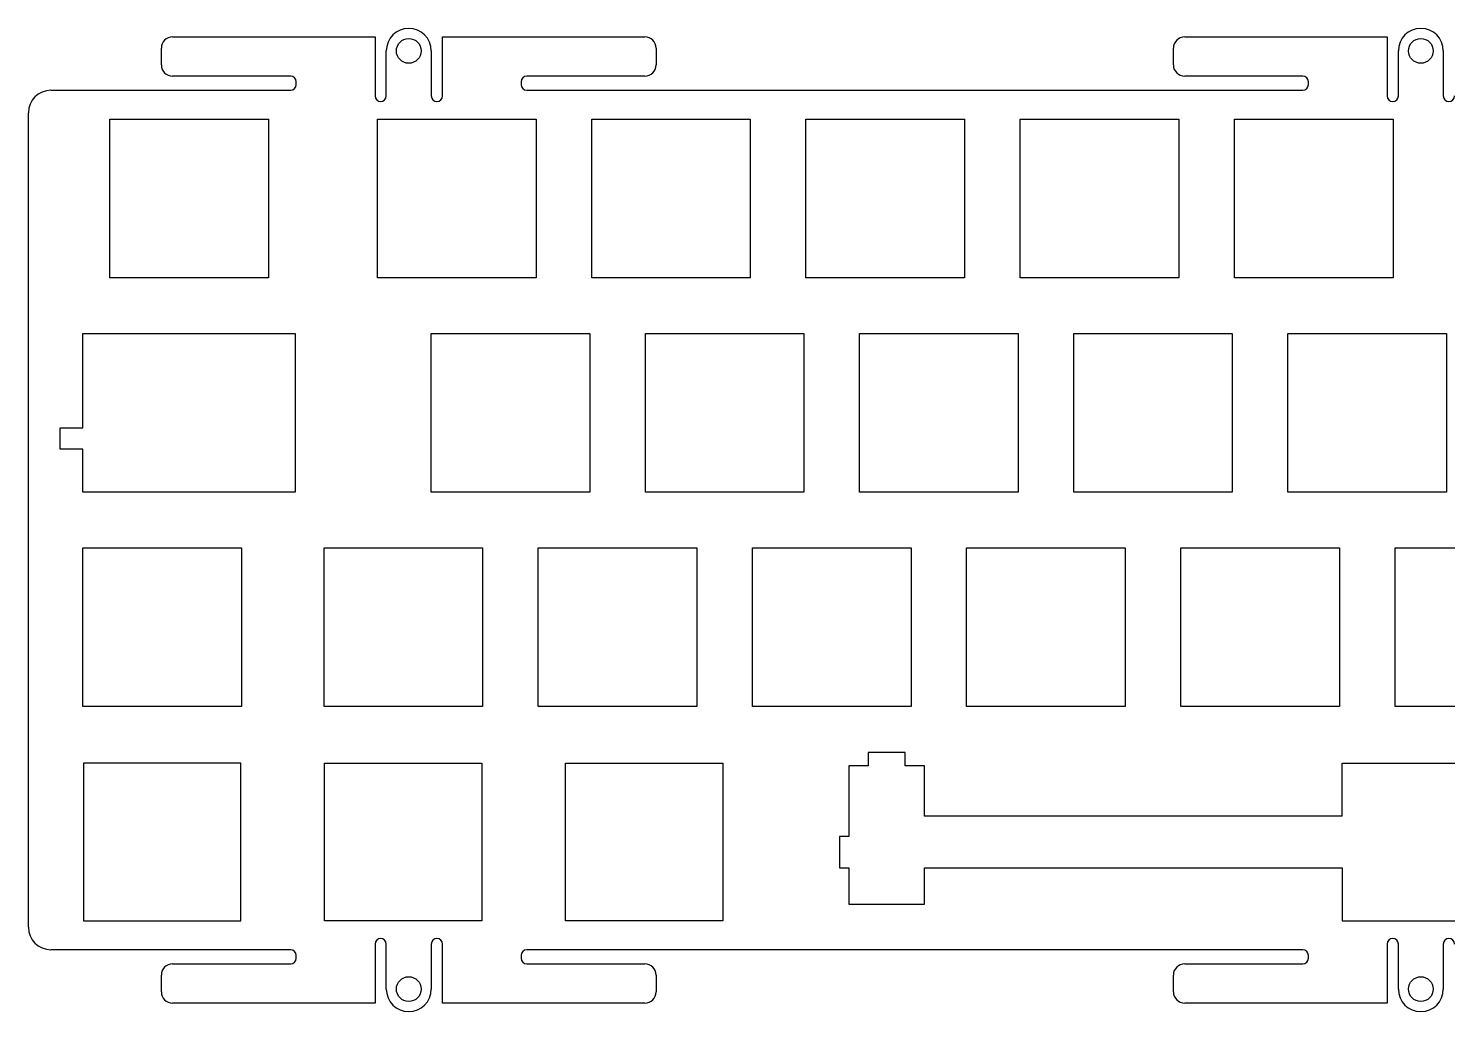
# Model space of a CAD drawing. Header units: millimetres. Extents: x -284 to -36, y 58 to 145.
# Drawn here: x -283.8 to -157.6, y 58 to 145.4 of the extents above; entities that cross this region are included whole.
import ezdxf

# ---------------------------------------------------------------- set-up
doc = ezdxf.new("R2010")
doc.units = ezdxf.units.MM
for name, color, linetype in [('Shape10356', 7, 'CONTINUOUS'), ('Shape10357', 7, 'CONTINUOUS'), ('Shape10358', 7, 'CONTINUOUS'), ('Shape10359', 7, 'CONTINUOUS'), ('Shape10360', 7, 'CONTINUOUS'), ('Shape10361', 7, 'CONTINUOUS'), ('Shape10362', 7, 'CONTINUOUS'), ('Shape10363', 7, 'CONTINUOUS'), ('Shape10364', 7, 'CONTINUOUS'), ('Shape10365', 7, 'CONTINUOUS'), ('Shape10366', 7, 'CONTINUOUS'), ('Shape10367', 7, 'CONTINUOUS'), ('Shape10368', 7, 'CONTINUOUS'), ('Shape10369', 7, 'CONTINUOUS'), ('Shape10370', 7, 'CONTINUOUS'), ('Shape10388', 7, 'CONTINUOUS'), ('Shape10390', 7, 'CONTINUOUS'), ('Shape10392', 7, 'CONTINUOUS'), ('Shape10393', 7, 'CONTINUOUS'), ('Shape10679', 7, 'CONTINUOUS'), ('Shape10680', 7, 'CONTINUOUS'), ('Shape10681', 7, 'CONTINUOUS'), ('Shape10682', 7, 'CONTINUOUS'), ('Shape10683', 7, 'CONTINUOUS'), ('Shape10684', 7, 'CONTINUOUS'), ('Shape10685', 7, 'CONTINUOUS'), ('Shape10686', 7, 'CONTINUOUS'), ('Shape8136', 7, 'CONTINUOUS'), ('Shape8137', 7, 'CONTINUOUS'), ('Shape8139', 7, 'CONTINUOUS'), ('Shape8140', 7, 'CONTINUOUS'), ('Shape8991', 7, 'CONTINUOUS'), ('Shape8992', 7, 'CONTINUOUS'), ('Shape8993', 7, 'CONTINUOUS'), ('Shape8994', 7, 'CONTINUOUS'), ('Shape8995', 7, 'CONTINUOUS'), ('Shape8996', 7, 'CONTINUOUS'), ('Shape8997', 7, 'CONTINUOUS'), ('Shape8998', 7, 'CONTINUOUS'), ('Shape8999', 7, 'CONTINUOUS'), ('Shape9000', 7, 'CONTINUOUS'), ('Shape9001', 7, 'CONTINUOUS'), ('Shape9002', 7, 'CONTINUOUS'), ('Shape9003', 7, 'CONTINUOUS'), ('Shape9004', 7, 'CONTINUOUS'), ('Shape9005', 7, 'CONTINUOUS'), ('Shape9006', 7, 'CONTINUOUS'), ('Shape9007', 7, 'CONTINUOUS'), ('Shape9008', 7, 'CONTINUOUS'), ('Shape9009', 7, 'CONTINUOUS'), ('Shape9010', 7, 'CONTINUOUS'), ('Shape9011', 7, 'CONTINUOUS'), ('Shape9012', 7, 'CONTINUOUS'), ('Shape9013', 7, 'CONTINUOUS'), ('Shape9014', 7, 'CONTINUOUS'), ('Shape9015', 7, 'CONTINUOUS'), ('Shape9016', 7, 'CONTINUOUS'), ('Shape9017', 7, 'CONTINUOUS'), ('Shape9018', 7, 'CONTINUOUS'), ('Shape9019', 7, 'CONTINUOUS'), ('Shape9020', 7, 'CONTINUOUS'), ('Shape9021', 7, 'CONTINUOUS'), ('Shape9022', 7, 'CONTINUOUS'), ('Shape9023', 7, 'CONTINUOUS'), ('Shape9024', 7, 'CONTINUOUS'), ('Shape9025', 7, 'CONTINUOUS'), ('Shape9026', 7, 'CONTINUOUS'), ('Shape9027', 7, 'CONTINUOUS'), ('Shape9028', 7, 'CONTINUOUS'), ('Shape9029', 7, 'CONTINUOUS'), ('Shape9030', 7, 'CONTINUOUS'), ('Shape9031', 7, 'CONTINUOUS'), ('Shape9032', 7, 'CONTINUOUS'), ('Shape9033', 7, 'CONTINUOUS'), ('Shape9034', 7, 'CONTINUOUS'), ('Shape9035', 7, 'CONTINUOUS'), ('Shape9036', 7, 'CONTINUOUS'), ('Shape9037', 7, 'CONTINUOUS'), ('Shape9038', 7, 'CONTINUOUS'), ('Shape9039', 7, 'CONTINUOUS'), ('Shape9040', 7, 'CONTINUOUS'), ('Shape9041', 7, 'CONTINUOUS'), ('Shape9042', 7, 'CONTINUOUS'), ('Shape9043', 7, 'CONTINUOUS'), ('Shape9044', 7, 'CONTINUOUS'), ('Shape9045', 7, 'CONTINUOUS'), ('Shape9046', 7, 'CONTINUOUS'), ('Shape9047', 7, 'CONTINUOUS'), ('Shape9048', 7, 'CONTINUOUS'), ('Shape9049', 7, 'CONTINUOUS'), ('Shape9050', 7, 'CONTINUOUS'), ('Shape9051', 7, 'CONTINUOUS'), ('Shape9052', 7, 'CONTINUOUS'), ('Shape9053', 7, 'CONTINUOUS'), ('Shape9054', 7, 'CONTINUOUS'), ('Shape9055', 7, 'CONTINUOUS'), ('Shape9056', 7, 'CONTINUOUS'), ('Shape9057', 7, 'CONTINUOUS'), ('Shape9058', 7, 'CONTINUOUS'), ('Shape9059', 7, 'CONTINUOUS'), ('Shape9060', 7, 'CONTINUOUS'), ('Shape9061', 7, 'CONTINUOUS'), ('Shape9062', 7, 'CONTINUOUS'), ('Shape9063', 7, 'CONTINUOUS'), ('Shape9064', 7, 'CONTINUOUS'), ('Shape9065', 7, 'CONTINUOUS'), ('Shape9066', 7, 'CONTINUOUS'), ('Shape9067', 7, 'CONTINUOUS'), ('Shape9068', 7, 'CONTINUOUS'), ('Shape9069', 7, 'CONTINUOUS'), ('Shape9070', 7, 'CONTINUOUS'), ('Shape9071', 7, 'CONTINUOUS'), ('Shape9232', 7, 'CONTINUOUS'), ('Shape9233', 7, 'CONTINUOUS'), ('Shape9234', 7, 'CONTINUOUS'), ('Shape9235', 7, 'CONTINUOUS'), ('Shape9248', 7, 'CONTINUOUS'), ('Shape9249', 7, 'CONTINUOUS'), ('Shape9250', 7, 'CONTINUOUS'), ('Shape9251', 7, 'CONTINUOUS'), ('Shape9252', 7, 'CONTINUOUS'), ('Shape9253', 7, 'CONTINUOUS'), ('Shape9254', 7, 'CONTINUOUS'), ('Shape9255', 7, 'CONTINUOUS'), ('Shape9260', 7, 'CONTINUOUS'), ('Shape9261', 7, 'CONTINUOUS'), ('Shape9262', 7, 'CONTINUOUS'), ('Shape9263', 7, 'CONTINUOUS'), ('Shape9264', 7, 'CONTINUOUS'), ('Shape9265', 7, 'CONTINUOUS'), ('Shape9266', 7, 'CONTINUOUS'), ('Shape9267', 7, 'CONTINUOUS'), ('Shape9268', 7, 'CONTINUOUS'), ('Shape9269', 7, 'CONTINUOUS'), ('Shape9270', 7, 'CONTINUOUS'), ('Shape9271', 7, 'CONTINUOUS'), ('Shape9292', 7, 'CONTINUOUS'), ('Shape9293', 7, 'CONTINUOUS'), ('Shape9295', 7, 'CONTINUOUS'), ('Shape9296', 7, 'CONTINUOUS'), ('Shape9297', 7, 'CONTINUOUS'), ('Shape9298', 7, 'CONTINUOUS'), ('Shape9299', 7, 'CONTINUOUS'), ('Shape9300', 7, 'CONTINUOUS'), ('Shape9301', 7, 'CONTINUOUS'), ('Shape9302', 7, 'CONTINUOUS'), ('Shape9303', 7, 'CONTINUOUS'), ('Shape9304', 7, 'CONTINUOUS'), ('Shape9305', 7, 'CONTINUOUS'), ('Shape9306', 7, 'CONTINUOUS'), ('Shape9307', 7, 'CONTINUOUS'), ('Shape9308', 7, 'CONTINUOUS'), ('Shape9309', 7, 'CONTINUOUS'), ('Shape9310', 7, 'CONTINUOUS'), ('Shape9311', 7, 'CONTINUOUS'), ('Shape9332', 7, 'CONTINUOUS'), ('Shape9333', 7, 'CONTINUOUS'), ('Shape9334', 7, 'CONTINUOUS'), ('Shape9335', 7, 'CONTINUOUS'), ('Shape9336', 7, 'CONTINUOUS'), ('Shape9337', 7, 'CONTINUOUS'), ('Shape9338', 7, 'CONTINUOUS'), ('Shape9339', 7, 'CONTINUOUS'), ('Shape9340', 7, 'CONTINUOUS'), ('Shape9341', 7, 'CONTINUOUS'), ('Shape9342', 7, 'CONTINUOUS'), ('Shape9343', 7, 'CONTINUOUS'), ('Shape9344', 7, 'CONTINUOUS'), ('Shape9345', 7, 'CONTINUOUS'), ('Shape9346', 7, 'CONTINUOUS'), ('Shape9347', 7, 'CONTINUOUS'), ('Shape9348', 7, 'CONTINUOUS'), ('Shape9349', 7, 'CONTINUOUS'), ('Shape9350', 7, 'CONTINUOUS'), ('Shape9351', 7, 'CONTINUOUS'), ('Shape9352', 7, 'CONTINUOUS'), ('Shape9353', 7, 'CONTINUOUS'), ('Shape9354', 7, 'CONTINUOUS'), ('Shape9355', 7, 'CONTINUOUS'), ('Shape9356', 7, 'CONTINUOUS'), ('Shape9357', 7, 'CONTINUOUS'), ('Shape9358', 7, 'CONTINUOUS'), ('Shape9359', 7, 'CONTINUOUS'), ('Shape9360', 7, 'CONTINUOUS'), ('Shape9361', 7, 'CONTINUOUS'), ('Shape9362', 7, 'CONTINUOUS'), ('Shape9363', 7, 'CONTINUOUS'), ('Shape9364', 7, 'CONTINUOUS'), ('Shape9365', 7, 'CONTINUOUS'), ('Shape9366', 7, 'CONTINUOUS'), ('Shape9367', 7, 'CONTINUOUS'), ('Shape9368', 7, 'CONTINUOUS'), ('Shape9369', 7, 'CONTINUOUS'), ('Shape9370', 7, 'CONTINUOUS'), ('Shape9371', 7, 'CONTINUOUS')]:
    doc.layers.add(name, color=color, linetype=linetype)

msp = doc.modelspace()

# ---------------------------------------------------------------- linework, layer by layer
at = {"layer": 'Shape10356'}
msp.add_line((-211.672, 73.5311), (-211.672, 70.7323), dxfattribs=at)
at = {"layer": 'Shape10357'}
msp.add_line((-166.971, 75.3322), (-204.097, 75.3322), dxfattribs=at)
at = {"layer": 'Shape10358'}
msp.add_line((-204.097, 75.3322), (-204.097, 79.8011), dxfattribs=at)
at = {"layer": 'Shape10359'}
msp.add_line((-204.097, 79.8011), (-205.821, 79.8011), dxfattribs=at)
at = {"layer": 'Shape10360'}
msp.add_line((-205.821, 79.8011), (-205.821, 81.0014), dxfattribs=at)
at = {"layer": 'Shape10361'}
msp.add_line((-205.821, 81.0014), (-209.121, 81.0014), dxfattribs=at)
at = {"layer": 'Shape10362'}
msp.add_line((-209.121, 81.0014), (-209.121, 79.8011), dxfattribs=at)
at = {"layer": 'Shape10363'}
msp.add_line((-209.121, 79.8011), (-210.846, 79.8011), dxfattribs=at)
at = {"layer": 'Shape10364'}
msp.add_line((-210.846, 79.8011), (-210.846, 73.5311), dxfattribs=at)
at = {"layer": 'Shape10365'}
msp.add_line((-210.846, 73.5311), (-211.672, 73.5311), dxfattribs=at)
at = {"layer": 'Shape10366'}
msp.add_line((-211.672, 70.7323), (-210.846, 70.7323), dxfattribs=at)
at = {"layer": 'Shape10367'}
msp.add_line((-210.846, 70.7323), (-210.846, 67.5021), dxfattribs=at)
at = {"layer": 'Shape10368'}
msp.add_line((-210.846, 67.5021), (-204.097, 67.5021), dxfattribs=at)
at = {"layer": 'Shape10369'}
msp.add_line((-204.097, 67.5021), (-204.097, 70.7323), dxfattribs=at)
at = {"layer": 'Shape10370'}
msp.add_line((-204.097, 70.7323), (-166.971, 70.7323), dxfattribs=at)
at = {"layer": 'Shape10388'}
msp.add_line((-166.971, 75.3322), (-166.971, 80.0313), dxfattribs=at)
at = {"layer": 'Shape10390'}
msp.add_line((-166.971, 70.7323), (-166.971, 66.0313), dxfattribs=at)
at = {"layer": 'Shape10392'}
msp.add_line((-166.971, 80.0313), (-152.971, 80.0313), dxfattribs=at)
at = {"layer": 'Shape10393'}
msp.add_line((-166.971, 66.0313), (-152.971, 66.0313), dxfattribs=at)
at = {"layer": 'Shape10679'}
msp.add_line((-257.507, 85.0822), (-257.507, 99.1822), dxfattribs=at)
at = {"layer": 'Shape10680'}
msp.add_line((-257.507, 99.1822), (-243.407, 99.1822), dxfattribs=at)
at = {"layer": 'Shape10681'}
msp.add_line((-243.407, 99.1822), (-243.407, 85.0822), dxfattribs=at)
at = {"layer": 'Shape10682'}
msp.add_line((-243.407, 85.0822), (-257.507, 85.0822), dxfattribs=at)
at = {"layer": 'Shape10683'}
msp.add_line((-278.939, 85.0822), (-278.939, 99.1822), dxfattribs=at)
at = {"layer": 'Shape10684'}
msp.add_line((-278.939, 99.1822), (-264.839, 99.1822), dxfattribs=at)
at = {"layer": 'Shape10685'}
msp.add_line((-264.839, 99.1822), (-264.839, 85.0822), dxfattribs=at)
at = {"layer": 'Shape10686'}
msp.add_line((-264.839, 85.0822), (-278.939, 85.0822), dxfattribs=at)
at = {"layer": 'Shape8136'}
msp.add_circle((-249.97, 143.356), 1.1, dxfattribs=at)
at = {"layer": 'Shape8137'}
msp.add_circle((-159.97, 143.356), 1.1, dxfattribs=at)
at = {"layer": 'Shape8139'}
msp.add_circle((-249.97, 59.9581), 1.1, dxfattribs=at)
at = {"layer": 'Shape8140'}
msp.add_circle((-159.97, 59.9581), 1.1, dxfattribs=at)
at = {"layer": 'Shape8991'}
msp.add_arc((-157.47, 63.9581), 0.5, 0, 180, dxfattribs=at)
at = {"layer": 'Shape8992'}
msp.add_line((-157.97, 63.9581), (-157.97, 59.9581), dxfattribs=at)
at = {"layer": 'Shape8993'}
msp.add_arc((-159.97, 59.9581), 2, 180, 0, dxfattribs=at)
at = {"layer": 'Shape8994'}
msp.add_line((-161.97, 59.9581), (-161.97, 63.9581), dxfattribs=at)
at = {"layer": 'Shape8995'}
msp.add_arc((-162.47, 63.9581), 0.5, 0, 180, dxfattribs=at)
at = {"layer": 'Shape8996'}
msp.add_line((-162.97, 63.9581), (-162.97, 58.7081), dxfattribs=at)
at = {"layer": 'Shape8997'}
msp.add_line((-162.97, 58.7081), (-180.97, 58.7081), dxfattribs=at)
at = {"layer": 'Shape8998'}
msp.add_arc((-180.97, 59.7081), 1, 180, -90, dxfattribs=at)
at = {"layer": 'Shape8999'}
msp.add_line((-181.97, 59.7081), (-181.97, 61.2081), dxfattribs=at)
at = {"layer": 'Shape9000'}
msp.add_arc((-180.97, 61.2081), 1, 90, 180, dxfattribs=at)
at = {"layer": 'Shape9001'}
msp.add_line((-180.97, 62.2081), (-170.47, 62.2081), dxfattribs=at)
at = {"layer": 'Shape9002'}
msp.add_arc((-170.47, 62.7081), 0.5, -90, 0, dxfattribs=at)
at = {"layer": 'Shape9003'}
msp.add_line((-169.97, 62.7081), (-169.97, 62.9572), dxfattribs=at)
at = {"layer": 'Shape9004'}
msp.add_arc((-170.47, 62.9572), 0.5, 0, 90, dxfattribs=at)
at = {"layer": 'Shape9005'}
msp.add_line((-170.47, 63.4572), (-239.47, 63.4572), dxfattribs=at)
at = {"layer": 'Shape9006'}
msp.add_arc((-239.47, 62.9572), 0.5, 90, 180, dxfattribs=at)
at = {"layer": 'Shape9007'}
msp.add_line((-239.97, 62.9572), (-239.97, 62.7081), dxfattribs=at)
at = {"layer": 'Shape9008'}
msp.add_arc((-239.47, 62.7081), 0.5, 180, -90, dxfattribs=at)
at = {"layer": 'Shape9009'}
msp.add_line((-239.47, 62.2081), (-228.97, 62.2081), dxfattribs=at)
at = {"layer": 'Shape9010'}
msp.add_arc((-228.97, 61.2081), 1, 0, 90, dxfattribs=at)
at = {"layer": 'Shape9011'}
msp.add_line((-227.97, 61.2081), (-227.97, 59.7081), dxfattribs=at)
at = {"layer": 'Shape9012'}
msp.add_arc((-228.97, 59.7081), 1, -90, 0, dxfattribs=at)
at = {"layer": 'Shape9013'}
msp.add_line((-228.97, 58.7081), (-246.97, 58.7081), dxfattribs=at)
at = {"layer": 'Shape9014'}
msp.add_line((-246.97, 58.7081), (-246.97, 63.9581), dxfattribs=at)
at = {"layer": 'Shape9015'}
msp.add_arc((-247.47, 63.9581), 0.5, 0, 180, dxfattribs=at)
at = {"layer": 'Shape9016'}
msp.add_line((-247.97, 63.9581), (-247.97, 59.9581), dxfattribs=at)
at = {"layer": 'Shape9017'}
msp.add_arc((-249.97, 59.9581), 2, 180, 0, dxfattribs=at)
at = {"layer": 'Shape9018'}
msp.add_line((-251.97, 59.9581), (-251.97, 63.9581), dxfattribs=at)
at = {"layer": 'Shape9019'}
msp.add_arc((-252.47, 63.9581), 0.5, 0, 180, dxfattribs=at)
at = {"layer": 'Shape9020'}
msp.add_line((-252.97, 63.9581), (-252.97, 58.7081), dxfattribs=at)
at = {"layer": 'Shape9021'}
msp.add_line((-252.97, 58.7081), (-270.97, 58.7081), dxfattribs=at)
at = {"layer": 'Shape9022'}
msp.add_arc((-270.97, 59.7081), 1, 180, -90, dxfattribs=at)
at = {"layer": 'Shape9023'}
msp.add_line((-271.97, 59.7081), (-271.97, 61.2081), dxfattribs=at)
at = {"layer": 'Shape9024'}
msp.add_arc((-270.97, 61.2081), 1, 90, 180, dxfattribs=at)
at = {"layer": 'Shape9025'}
msp.add_line((-270.97, 62.2081), (-260.47, 62.2081), dxfattribs=at)
at = {"layer": 'Shape9026'}
msp.add_arc((-260.47, 62.7081), 0.5, -90, 0, dxfattribs=at)
at = {"layer": 'Shape9027'}
msp.add_line((-259.97, 62.7081), (-259.97, 62.9572), dxfattribs=at)
at = {"layer": 'Shape9028'}
msp.add_arc((-260.47, 62.9572), 0.5, 0, 90, dxfattribs=at)
at = {"layer": 'Shape9029'}
msp.add_line((-260.47, 63.4572), (-281.795, 63.4572), dxfattribs=at)
at = {"layer": 'Shape9030'}
msp.add_arc((-281.795, 65.4572), 2, 180, -90, dxfattribs=at)
at = {"layer": 'Shape9031'}
msp.add_line((-283.795, 65.4572), (-283.795, 137.857), dxfattribs=at)
at = {"layer": 'Shape9032'}
msp.add_arc((-281.795, 137.857), 2, 90, 180, dxfattribs=at)
at = {"layer": 'Shape9033'}
msp.add_line((-281.795, 139.857), (-260.47, 139.857), dxfattribs=at)
at = {"layer": 'Shape9034'}
msp.add_arc((-260.47, 140.357), 0.5, -90, 0, dxfattribs=at)
at = {"layer": 'Shape9035'}
msp.add_line((-259.97, 140.357), (-259.97, 140.606), dxfattribs=at)
at = {"layer": 'Shape9036'}
msp.add_arc((-260.47, 140.606), 0.5, 0, 90, dxfattribs=at)
at = {"layer": 'Shape9037'}
msp.add_line((-260.47, 141.106), (-270.97, 141.106), dxfattribs=at)
at = {"layer": 'Shape9038'}
msp.add_arc((-270.97, 142.106), 1, 180, -90, dxfattribs=at)
at = {"layer": 'Shape9039'}
msp.add_line((-271.97, 142.106), (-271.97, 143.606), dxfattribs=at)
at = {"layer": 'Shape9040'}
msp.add_arc((-270.97, 143.606), 1, 90, 180, dxfattribs=at)
at = {"layer": 'Shape9041'}
msp.add_line((-270.97, 144.606), (-252.97, 144.606), dxfattribs=at)
at = {"layer": 'Shape9042'}
msp.add_line((-252.97, 144.606), (-252.97, 139.356), dxfattribs=at)
at = {"layer": 'Shape9043'}
msp.add_arc((-252.47, 139.356), 0.5, 180, 0, dxfattribs=at)
at = {"layer": 'Shape9044'}
msp.add_line((-251.97, 139.356), (-251.97, 143.356), dxfattribs=at)
at = {"layer": 'Shape9045'}
msp.add_arc((-249.97, 143.356), 2, 0, 180, dxfattribs=at)
at = {"layer": 'Shape9046'}
msp.add_line((-247.97, 143.356), (-247.97, 139.356), dxfattribs=at)
at = {"layer": 'Shape9047'}
msp.add_arc((-247.47, 139.356), 0.5, 180, 0, dxfattribs=at)
at = {"layer": 'Shape9048'}
msp.add_line((-246.97, 139.356), (-246.97, 144.606), dxfattribs=at)
at = {"layer": 'Shape9049'}
msp.add_line((-246.97, 144.606), (-228.97, 144.606), dxfattribs=at)
at = {"layer": 'Shape9050'}
msp.add_arc((-228.97, 143.606), 1, 0, 90, dxfattribs=at)
at = {"layer": 'Shape9051'}
msp.add_line((-227.97, 143.606), (-227.97, 142.106), dxfattribs=at)
at = {"layer": 'Shape9052'}
msp.add_arc((-228.97, 142.106), 1, -90, 0, dxfattribs=at)
at = {"layer": 'Shape9053'}
msp.add_line((-228.97, 141.106), (-239.47, 141.106), dxfattribs=at)
at = {"layer": 'Shape9054'}
msp.add_arc((-239.47, 140.606), 0.5, 90, 180, dxfattribs=at)
at = {"layer": 'Shape9055'}
msp.add_line((-239.97, 140.606), (-239.97, 140.357), dxfattribs=at)
at = {"layer": 'Shape9056'}
msp.add_arc((-239.47, 140.357), 0.5, 180, -90, dxfattribs=at)
at = {"layer": 'Shape9057'}
msp.add_line((-239.47, 139.857), (-170.47, 139.857), dxfattribs=at)
at = {"layer": 'Shape9058'}
msp.add_arc((-170.47, 140.357), 0.5, -90, 0, dxfattribs=at)
at = {"layer": 'Shape9059'}
msp.add_line((-169.97, 140.357), (-169.97, 140.606), dxfattribs=at)
at = {"layer": 'Shape9060'}
msp.add_arc((-170.47, 140.606), 0.5, 0, 90, dxfattribs=at)
at = {"layer": 'Shape9061'}
msp.add_line((-170.47, 141.106), (-180.97, 141.106), dxfattribs=at)
at = {"layer": 'Shape9062'}
msp.add_arc((-180.97, 142.106), 1, 180, -90, dxfattribs=at)
at = {"layer": 'Shape9063'}
msp.add_line((-181.97, 142.106), (-181.97, 143.606), dxfattribs=at)
at = {"layer": 'Shape9064'}
msp.add_arc((-180.97, 143.606), 1, 90, 180, dxfattribs=at)
at = {"layer": 'Shape9065'}
msp.add_line((-180.97, 144.606), (-162.97, 144.606), dxfattribs=at)
at = {"layer": 'Shape9066'}
msp.add_line((-162.97, 144.606), (-162.97, 139.356), dxfattribs=at)
at = {"layer": 'Shape9067'}
msp.add_arc((-162.47, 139.356), 0.5, 180, 0, dxfattribs=at)
at = {"layer": 'Shape9068'}
msp.add_line((-161.97, 139.356), (-161.97, 143.356), dxfattribs=at)
at = {"layer": 'Shape9069'}
msp.add_arc((-159.97, 143.356), 2, 0, 180, dxfattribs=at)
at = {"layer": 'Shape9070'}
msp.add_line((-157.97, 143.356), (-157.97, 139.356), dxfattribs=at)
at = {"layer": 'Shape9071'}
msp.add_arc((-157.47, 139.356), 0.5, 180, 0, dxfattribs=at)
at = {"layer": 'Shape9232'}
msp.add_line((-278.89, 80.0322), (-278.89, 66.0322), dxfattribs=at)
at = {"layer": 'Shape9233'}
msp.add_line((-278.89, 66.0322), (-264.89, 66.0322), dxfattribs=at)
at = {"layer": 'Shape9234'}
msp.add_line((-264.89, 66.0322), (-264.89, 80.0322), dxfattribs=at)
at = {"layer": 'Shape9235'}
msp.add_line((-264.89, 80.0322), (-278.89, 80.0322), dxfattribs=at)
at = {"layer": 'Shape9248'}
msp.add_line((-222.027, 80.0322), (-222.027, 66.0322), dxfattribs=at)
at = {"layer": 'Shape9249'}
msp.add_line((-222.027, 66.0322), (-236.027, 66.0322), dxfattribs=at)
at = {"layer": 'Shape9250'}
msp.add_line((-236.027, 66.0322), (-236.027, 80.0322), dxfattribs=at)
at = {"layer": 'Shape9251'}
msp.add_line((-236.027, 80.0322), (-222.027, 80.0322), dxfattribs=at)
at = {"layer": 'Shape9252'}
msp.add_line((-243.459, 80.0322), (-243.459, 66.0322), dxfattribs=at)
at = {"layer": 'Shape9253'}
msp.add_line((-243.459, 66.0322), (-257.459, 66.0322), dxfattribs=at)
at = {"layer": 'Shape9254'}
msp.add_line((-257.459, 66.0322), (-257.459, 80.0322), dxfattribs=at)
at = {"layer": 'Shape9255'}
msp.add_line((-257.459, 80.0322), (-243.459, 80.0322), dxfattribs=at)
at = {"layer": 'Shape9260'}
msp.add_line((-278.939, 118.232), (-260.076, 118.232), dxfattribs=at)
at = {"layer": 'Shape9261'}
msp.add_line((-260.076, 118.232), (-260.076, 104.132), dxfattribs=at)
at = {"layer": 'Shape9262'}
msp.add_line((-260.076, 104.132), (-278.939, 104.132), dxfattribs=at)
at = {"layer": 'Shape9263'}
msp.add_line((-278.939, 104.132), (-278.939, 107.964), dxfattribs=at)
at = {"layer": 'Shape9264'}
msp.add_line((-278.939, 107.964), (-280.977, 107.964), dxfattribs=at)
at = {"layer": 'Shape9265'}
msp.add_line((-280.977, 107.964), (-280.977, 109.864), dxfattribs=at)
at = {"layer": 'Shape9266'}
msp.add_line((-280.977, 109.864), (-278.939, 109.864), dxfattribs=at)
at = {"layer": 'Shape9267'}
msp.add_line((-278.939, 109.864), (-278.939, 118.232), dxfattribs=at)
at = {"layer": 'Shape9268'}
msp.add_line((-214.645, 123.182), (-214.645, 137.282), dxfattribs=at)
at = {"layer": 'Shape9269'}
msp.add_line((-214.645, 137.282), (-200.545, 137.282), dxfattribs=at)
at = {"layer": 'Shape9270'}
msp.add_line((-200.545, 137.282), (-200.545, 123.182), dxfattribs=at)
at = {"layer": 'Shape9271'}
msp.add_line((-200.545, 123.182), (-214.645, 123.182), dxfattribs=at)
at = {"layer": 'Shape9292'}
msp.add_line((-162.258, 85.0822), (-162.258, 99.1822), dxfattribs=at)
at = {"layer": 'Shape9293'}
msp.add_line((-162.258, 99.1822), (-148.158, 99.1822), dxfattribs=at)
at = {"layer": 'Shape9295'}
msp.add_line((-148.158, 85.0822), (-162.258, 85.0822), dxfattribs=at)
at = {"layer": 'Shape9296'}
msp.add_line((-181.308, 85.0822), (-181.308, 99.1822), dxfattribs=at)
at = {"layer": 'Shape9297'}
msp.add_line((-181.308, 99.1822), (-167.208, 99.1822), dxfattribs=at)
at = {"layer": 'Shape9298'}
msp.add_line((-167.208, 99.1822), (-167.208, 85.0822), dxfattribs=at)
at = {"layer": 'Shape9299'}
msp.add_line((-167.208, 85.0822), (-181.308, 85.0822), dxfattribs=at)
at = {"layer": 'Shape9300'}
msp.add_line((-200.358, 85.0822), (-200.358, 99.1822), dxfattribs=at)
at = {"layer": 'Shape9301'}
msp.add_line((-200.358, 99.1822), (-186.258, 99.1822), dxfattribs=at)
at = {"layer": 'Shape9302'}
msp.add_line((-186.258, 99.1822), (-186.258, 85.0822), dxfattribs=at)
at = {"layer": 'Shape9303'}
msp.add_line((-186.258, 85.0822), (-200.358, 85.0822), dxfattribs=at)
at = {"layer": 'Shape9304'}
msp.add_line((-219.407, 85.0822), (-219.407, 99.1822), dxfattribs=at)
at = {"layer": 'Shape9305'}
msp.add_line((-219.407, 99.1822), (-205.307, 99.1822), dxfattribs=at)
at = {"layer": 'Shape9306'}
msp.add_line((-205.307, 99.1822), (-205.307, 85.0822), dxfattribs=at)
at = {"layer": 'Shape9307'}
msp.add_line((-205.307, 85.0822), (-219.407, 85.0822), dxfattribs=at)
at = {"layer": 'Shape9308'}
msp.add_line((-238.457, 85.0822), (-238.457, 99.1822), dxfattribs=at)
at = {"layer": 'Shape9309'}
msp.add_line((-238.457, 99.1822), (-224.357, 99.1822), dxfattribs=at)
at = {"layer": 'Shape9310'}
msp.add_line((-224.357, 99.1822), (-224.357, 85.0822), dxfattribs=at)
at = {"layer": 'Shape9311'}
msp.add_line((-224.357, 85.0822), (-238.457, 85.0822), dxfattribs=at)
at = {"layer": 'Shape9332'}
msp.add_line((-176.545, 123.182), (-176.545, 137.282), dxfattribs=at)
at = {"layer": 'Shape9333'}
msp.add_line((-176.545, 137.282), (-162.445, 137.282), dxfattribs=at)
at = {"layer": 'Shape9334'}
msp.add_line((-162.445, 137.282), (-162.445, 123.182), dxfattribs=at)
at = {"layer": 'Shape9335'}
msp.add_line((-162.445, 123.182), (-176.545, 123.182), dxfattribs=at)
at = {"layer": 'Shape9336'}
msp.add_line((-195.595, 123.182), (-195.595, 137.282), dxfattribs=at)
at = {"layer": 'Shape9337'}
msp.add_line((-195.595, 137.282), (-181.495, 137.282), dxfattribs=at)
at = {"layer": 'Shape9338'}
msp.add_line((-181.495, 137.282), (-181.495, 123.182), dxfattribs=at)
at = {"layer": 'Shape9339'}
msp.add_line((-181.495, 123.182), (-195.595, 123.182), dxfattribs=at)
at = {"layer": 'Shape9340'}
msp.add_line((-233.695, 123.182), (-233.695, 137.282), dxfattribs=at)
at = {"layer": 'Shape9341'}
msp.add_line((-233.695, 137.282), (-219.595, 137.282), dxfattribs=at)
at = {"layer": 'Shape9342'}
msp.add_line((-219.595, 137.282), (-219.595, 123.182), dxfattribs=at)
at = {"layer": 'Shape9343'}
msp.add_line((-219.595, 123.182), (-233.695, 123.182), dxfattribs=at)
at = {"layer": 'Shape9344'}
msp.add_line((-252.745, 123.182), (-252.745, 137.282), dxfattribs=at)
at = {"layer": 'Shape9345'}
msp.add_line((-252.745, 137.282), (-238.645, 137.282), dxfattribs=at)
at = {"layer": 'Shape9346'}
msp.add_line((-238.645, 137.282), (-238.645, 123.182), dxfattribs=at)
at = {"layer": 'Shape9347'}
msp.add_line((-238.645, 123.182), (-252.745, 123.182), dxfattribs=at)
at = {"layer": 'Shape9348'}
msp.add_line((-276.557, 123.182), (-276.557, 137.282), dxfattribs=at)
at = {"layer": 'Shape9349'}
msp.add_line((-276.557, 137.282), (-262.457, 137.282), dxfattribs=at)
at = {"layer": 'Shape9350'}
msp.add_line((-262.457, 137.282), (-262.457, 123.182), dxfattribs=at)
at = {"layer": 'Shape9351'}
msp.add_line((-262.457, 123.182), (-276.557, 123.182), dxfattribs=at)
at = {"layer": 'Shape9352'}
msp.add_line((-247.982, 118.232), (-233.882, 118.232), dxfattribs=at)
at = {"layer": 'Shape9353'}
msp.add_line((-233.882, 118.232), (-233.882, 104.132), dxfattribs=at)
at = {"layer": 'Shape9354'}
msp.add_line((-233.882, 104.132), (-247.982, 104.132), dxfattribs=at)
at = {"layer": 'Shape9355'}
msp.add_line((-247.982, 104.132), (-247.982, 118.232), dxfattribs=at)
at = {"layer": 'Shape9356'}
msp.add_line((-228.932, 118.232), (-214.832, 118.232), dxfattribs=at)
at = {"layer": 'Shape9357'}
msp.add_line((-214.832, 118.232), (-214.832, 104.132), dxfattribs=at)
at = {"layer": 'Shape9358'}
msp.add_line((-214.832, 104.132), (-228.932, 104.132), dxfattribs=at)
at = {"layer": 'Shape9359'}
msp.add_line((-228.932, 104.132), (-228.932, 118.232), dxfattribs=at)
at = {"layer": 'Shape9360'}
msp.add_line((-209.882, 118.232), (-195.783, 118.232), dxfattribs=at)
at = {"layer": 'Shape9361'}
msp.add_line((-195.783, 118.232), (-195.783, 104.132), dxfattribs=at)
at = {"layer": 'Shape9362'}
msp.add_line((-195.783, 104.132), (-209.882, 104.132), dxfattribs=at)
at = {"layer": 'Shape9363'}
msp.add_line((-209.882, 104.132), (-209.882, 118.232), dxfattribs=at)
at = {"layer": 'Shape9364'}
msp.add_line((-190.833, 104.132), (-190.833, 118.232), dxfattribs=at)
at = {"layer": 'Shape9365'}
msp.add_line((-190.833, 118.232), (-176.733, 118.232), dxfattribs=at)
at = {"layer": 'Shape9366'}
msp.add_line((-176.733, 118.232), (-176.733, 104.132), dxfattribs=at)
at = {"layer": 'Shape9367'}
msp.add_line((-176.733, 104.132), (-190.833, 104.132), dxfattribs=at)
at = {"layer": 'Shape9368'}
msp.add_line((-171.783, 118.232), (-157.682, 118.232), dxfattribs=at)
at = {"layer": 'Shape9369'}
msp.add_line((-157.682, 118.232), (-157.682, 104.132), dxfattribs=at)
at = {"layer": 'Shape9370'}
msp.add_line((-157.682, 104.132), (-171.783, 104.132), dxfattribs=at)
at = {"layer": 'Shape9371'}
msp.add_line((-171.783, 104.132), (-171.783, 118.232), dxfattribs=at)

doc.saveas('drawing.dxf')
